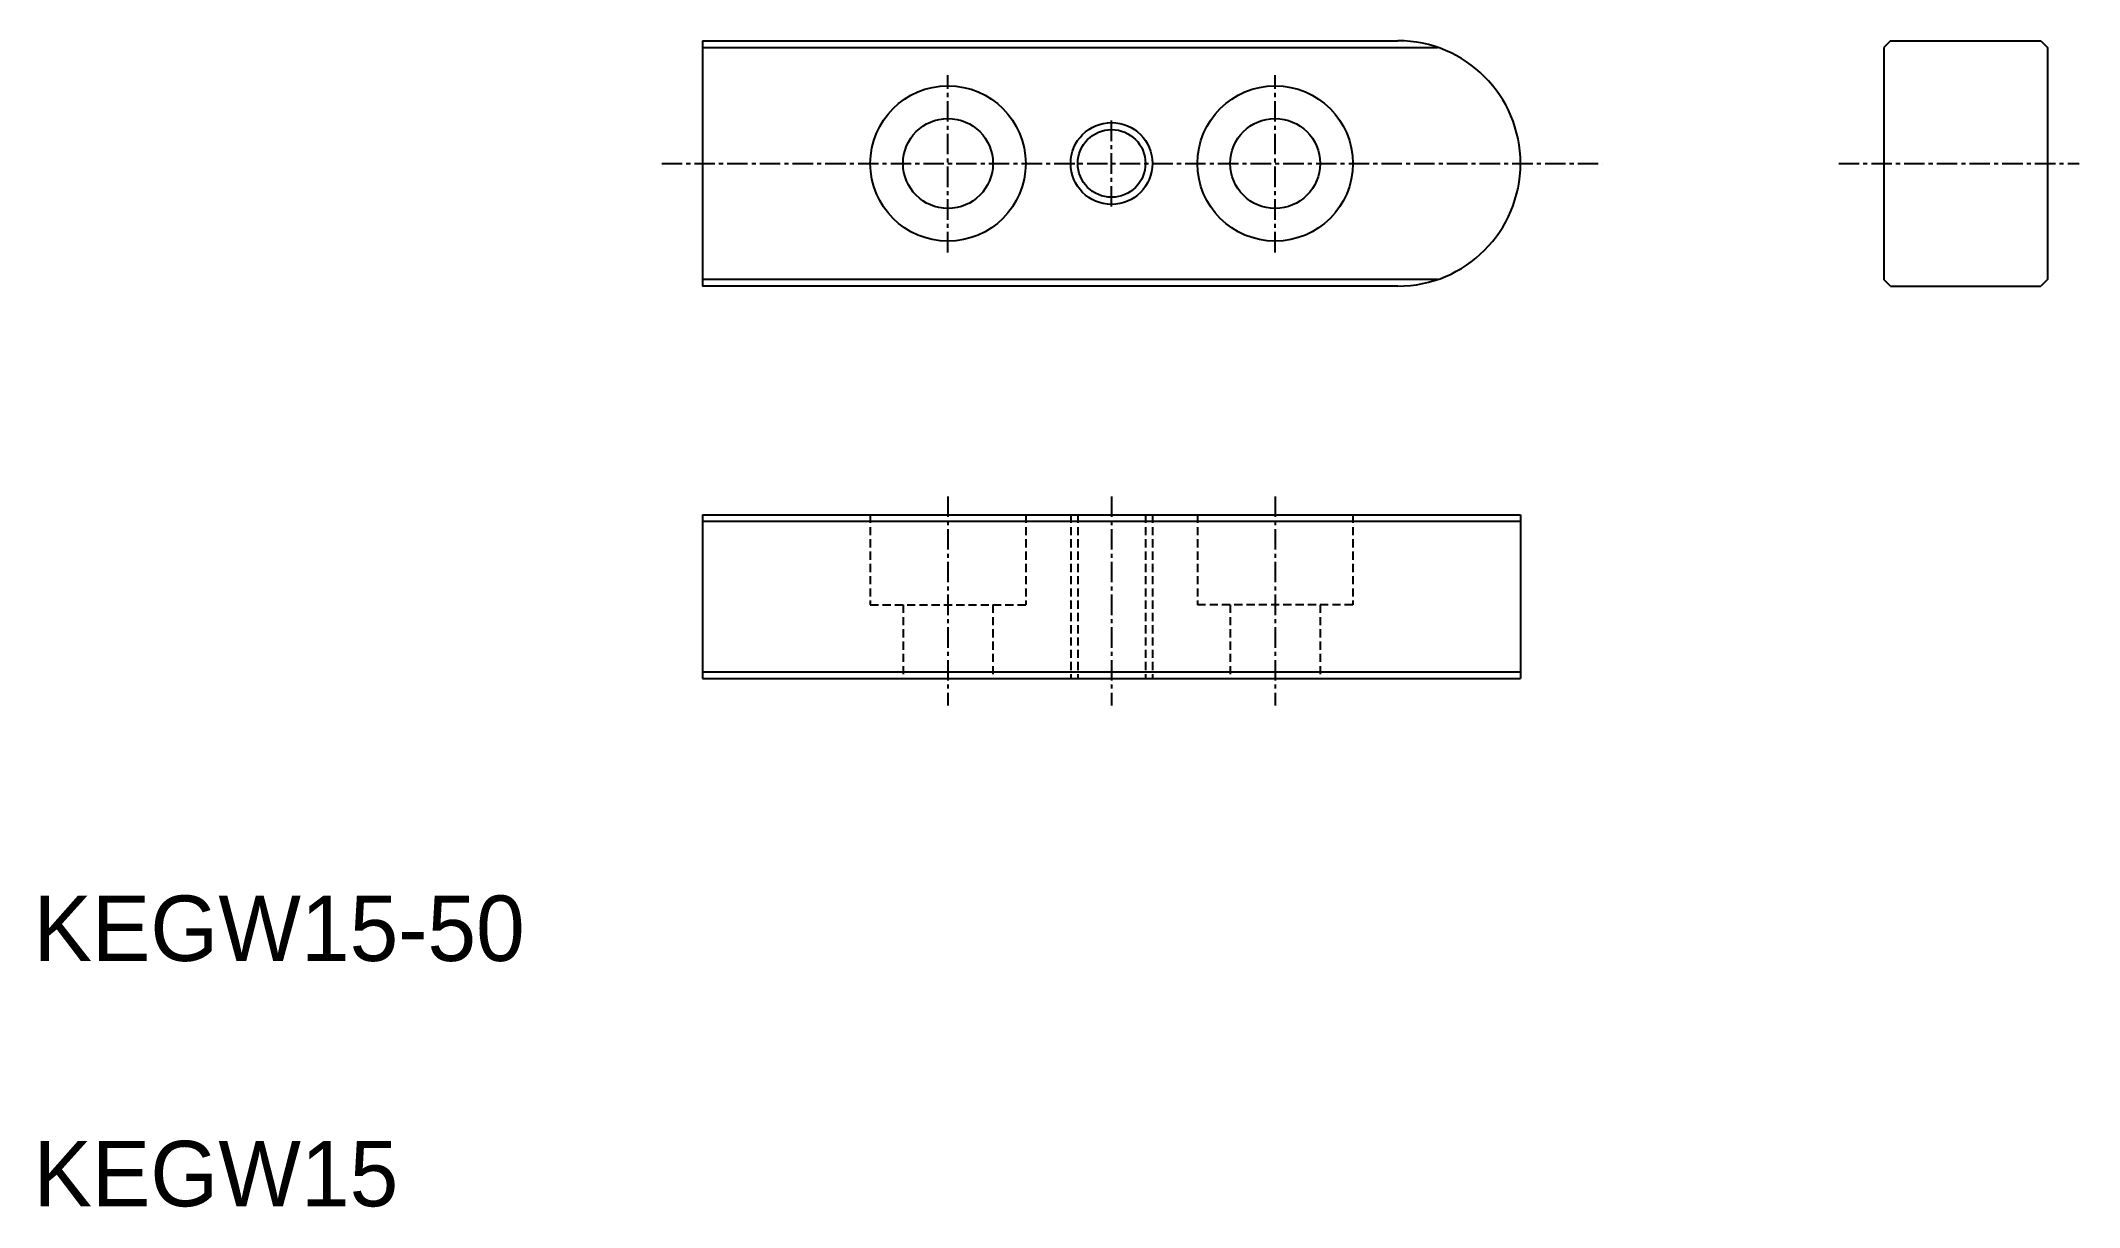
# Model space of a CAD drawing. Extents: x 10 to 135, y 10 to 81.
import ezdxf

# ---------------------------------------------------------------- set-up
doc = ezdxf.new("R2010")
doc.units = 0
doc.linetypes.add('CENTER', pattern=[2, 1.25, -0.25, 0.25, -0.25])
doc.linetypes.add('DASHED', pattern=[0.75, 0.5, -0.25])
doc.layers.get('0').update_dxf_attribs({"linetype": 'CONTINUOUS'})
doc.layers.add('CENTER', color=1, linetype='CENTER')

msp = doc.modelspace()

# ---------------------------------------------------------------- linework, layer by layer
at = {"color": 7, "linetype": 'CONTINUOUS'}
for p, q in [((50.9, 81.26), (93.4, 81.26)), ((50.9, 81.26), (50.9, 66.26)), ((123.51, 81.26), (123.11, 80.86)), ((123.51, 81.26), (132.71, 81.26)), ((132.71, 81.26), (133.11, 80.86)), ((123.11, 80.86), (123.11, 66.66)), ((133.11, 80.86), (133.11, 66.66)), ((50.9, 73.76), (50.9, 73.76)), ((100.9, 73.76), (100.9, 73.76)), ((93.4, 66.26), (50.9, 66.26)), ((123.51, 66.26), (123.11, 66.66)), ((123.51, 66.26), (132.71, 66.26)), ((133.11, 66.66), (132.71, 66.26)), ((50.9, 52.28), (100.9, 52.28)), ((50.9, 52.28), (50.9, 42.28)), ((100.9, 52.28), (100.9, 42.28)), ((50.9, 42.28), (100.9, 42.28))]:
    msp.add_line(p, q, dxfattribs=at)
at = {"color": 3, "linetype": 'CONTINUOUS'}
for p, q in [((50.9, 80.86), (95.82, 80.86)), ((95.82, 66.66), (50.9, 66.66)), ((50.9, 51.88), (100.9, 51.88)), ((50.9, 42.68), (100.9, 42.68))]:
    msp.add_line(p, q, dxfattribs=at)
at = {"color": 3, "linetype": 'DASHED'}
for p, q in [((61.15, 52.28), (61.15, 46.78)), ((70.65, 52.28), (70.65, 46.78)), ((73.4, 52.28), (73.4, 42.28)), ((73.83, 52.28), (73.83, 42.28)), ((77.97, 52.28), (77.97, 42.28)), ((78.4, 52.28), (78.4, 42.28)), ((81.15, 52.28), (81.15, 46.78)), ((90.65, 52.28), (90.65, 46.78)), ((61.15, 46.78), (70.65, 46.78)), ((61.15, 46.78), (70.65, 46.78)), ((63.15, 46.78), (63.15, 42.28)), ((68.65, 46.78), (68.65, 42.28)), ((90.65, 46.78), (81.15, 46.78)), ((90.65, 46.78), (81.15, 46.78)), ((83.15, 46.78), (83.15, 42.28)), ((88.65, 46.78), (88.65, 42.28))]:
    msp.add_line(p, q, dxfattribs=at)
at = {"color": 7, "linetype": 'CONTINUOUS'}
for centre, radius in [((65.9, 73.76), 4.75), ((85.9, 73.76), 4.75), ((65.9, 73.76), 2.75), ((85.9, 73.76), 2.75), ((75.9, 73.76), 2.07)]:
    msp.add_circle(centre, radius, dxfattribs=at)
at = {"color": 3, "linetype": 'CONTINUOUS'}
msp.add_circle((75.9, 73.76), 2.5, dxfattribs=at)
at = {"color": 7, "linetype": 'CONTINUOUS'}
for start, end in [(0, 90), (270, 0)]:
    msp.add_arc((93.4, 73.76), 7.5, start, end, dxfattribs=at)
at = {"layer": 'CENTER', "color": 1, "linetype": 'CENTER'}
for p, q in [((65.9, 68.32), (65.9, 79.16)), ((85.9, 68.32), (85.9, 79.16)), ((75.9, 71.13), (75.9, 76.47)), ((48.4, 73.76), (105.9, 73.76)), ((120.35, 73.76), (135.06, 73.76)), ((65.9, 53.4), (65.9, 40.62)), ((75.9, 53.4), (75.9, 40.62)), ((85.9, 53.4), (85.9, 40.62))]:
    msp.add_line(p, q, dxfattribs=at)

# ---------------------------------------------------------------- texts
at = {"color": 7, "linetype": 'CONTINUOUS'}
for s, p in [('KEGW15-50', (10, 25)), ('KEGW15', (10, 10))]:
    msp.add_text(s, height=4, dxfattribs=at).set_placement(p)

doc.saveas('drawing.dxf')
